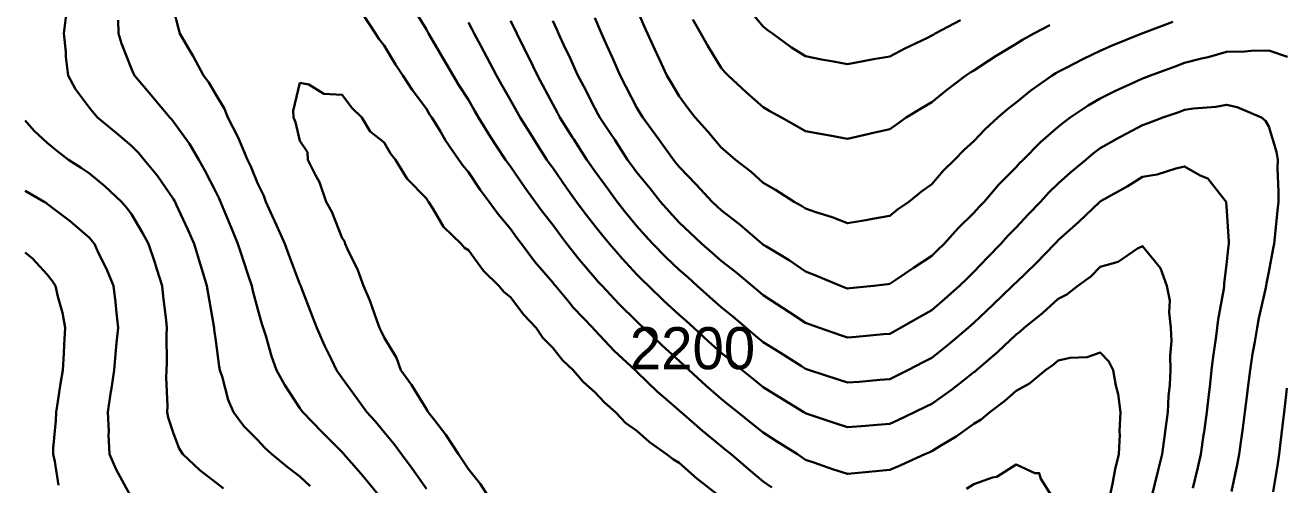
# Model space of a CAD drawing. Header units: inches. Extents: x 29277 to 43569, y 11651 to 22756.
# Drawn here: x 29283 to 32278, y 15777 to 16870 of the extents above; entities that cross this region are included whole.
import ezdxf

# ---------------------------------------------------------------- set-up
doc = ezdxf.new("R2010")
doc.units = ezdxf.units.IN
doc.header["$MEASUREMENT"] = 0
doc.layers.add('test_100m', color=124, linetype='Continuous', lineweight=30, true_color=0x00b06f)
doc.layers.add('test_20m', color=244, linetype='Continuous', lineweight=30, true_color=0xa80019)

msp = doc.modelspace()

# ---------------------------------------------------------------- linework, layer by layer
at = {"layer": 'test_100m'}
for points, elevation in [([(29959.3, 15774), (29935.3, 15796.8), (29905.2, 15819.8), (29868.3, 15849.9), (29851.2, 15865.8), (29835.3, 15883), (29802, 15916.6), (29777.4, 15949.9), (29764.9, 15979.5), (29750.3, 16034.9), (29745.2, 16049.9), (29743.5, 16058.1), (29735.3, 16119.2), (29731.8, 16146.4), (29731.6, 16149.9), (29730.9, 16154.3), (29717.1, 16231.7), (29714.5, 16249.9), (29705.4, 16279.8), (29695.9, 16310.5), (29684.1, 16349.9), (29669.4, 16384), (29641.7, 16443.5), (29638.8, 16449.9), (29637.6, 16452.2), (29635.3, 16456.1), (29596.9, 16511.6), (29565.6, 16549.9), (29551.7, 16566.3), (29535.3, 16583.2), (29499.1, 16613.7), (29454.9, 16649.9), (29445.6, 16660.2), (29435.3, 16673.1), (29402.7, 16717.3), (29384.6, 16749.9), (29379.5, 16794.1), (29379.3, 16805.9), (29375, 16849.9), (29379.9, 16894.5)], 2200), ([(30335.3, 16875.8), (30344.4, 16859), (30349.2, 16849.9), (30364.9, 16820.3), (30379.2, 16793.8), (30402, 16749.9), (30414, 16728.6), (30435.3, 16691.7), (30450.1, 16664.7), (30458.1, 16649.9), (30487.8, 16602.4), (30497, 16588.2), (30521.7, 16549.9), (30527.2, 16541.8), (30535.3, 16530.8), (30568.4, 16483.1), (30592, 16449.9), (30610.3, 16424.9), (30635.3, 16393), (30654.3, 16368.9), (30669.8, 16349.9), (30700.1, 16314.7), (30735.3, 16276.9), (30748.7, 16263.3), (30762.5, 16249.9), (30799.5, 16214.2), (30835.3, 16181.3), (30852, 16166.6), (30870.5, 16149.9), (30904.3, 16118.9), (30935.3, 16091.1), (30957.8, 16072.4), (30985.1, 16049.9), (31012.6, 16027.2), (31035.3, 16009.3), (31071.9, 15986.5), (31131.2, 15949.9), (31133.7, 15948.3), (31135.3, 15947.3), (31139.2, 15946), (31208.2, 15922.8), (31235.3, 15914), (31268.4, 15916.8), (31305.3, 15920), (31335.3, 15922.5), (31354.3, 15930.9), (31394, 15949.9), (31422.2, 15963), (31435.3, 15969.5), (31482.3, 16002.9), (31511.2, 16025.8), (31535.3, 16044.7), (31538.3, 16046.9), (31541.5, 16049.9), (31591.8, 16093.4), (31635.3, 16134.8), (31644.1, 16141.1), (31654.3, 16149.9), (31699.2, 16186), (31735.3, 16219.3), (31755.6, 16229.6), (31782.2, 16249.9), (31812.6, 16272.6), (31835.3, 16295.3), (31877.9, 16307.3), (31923.9, 16338.5), (31935.3, 16344.6), (31977.9, 16292.5), (31993.7, 16249.9), (32000.3, 16214.9), (31998.5, 16186.6), (32003, 16149.9), (32004.2, 16118.9), (32001.2, 16084), (32002.2, 16049.9), (32000.4, 16015), (31997.5, 15987.7), (31995.7, 15949.9), (31989.4, 15904), (31988.3, 15896.9), (31982.1, 15849.9), (31972.9, 15812.3), (31965, 15779.6), (31957.7, 15749.9)], 2200), ([(30868.2, 16882.8), (30886.6, 16849.9), (30904.3, 16818.9), (30935.3, 16768.4), (30943.6, 16758.3), (30951.9, 16749.9), (30995.3, 16709.9), (31035.3, 16674.8), (31050.8, 16665.4), (31078.4, 16649.9), (31114.7, 16629.3), (31135.3, 16617.4), (31174.8, 16610.4), (31192.9, 16607.5), (31235.3, 16599.7), (31276.5, 16608.8), (31299.7, 16614.3), (31335.3, 16622.4), (31351.5, 16633.7), (31374.7, 16649.9), (31412.2, 16673), (31435.3, 16687), (31470.1, 16715.1), (31515.8, 16749.9), (31527.6, 16757.6), (31535.3, 16762.2), (31570.3, 16784.9), (31588.4, 16796.8), (31635.3, 16825.5), (31650.3, 16834.9), (31677.7, 16849.9), (31715.6, 16869.6)], 2300)]:
    msp.add_lwpolyline(points, dxfattribs=dict(at, elevation=elevation))
at = {"layer": 'test_20m'}
for points, elevation in [([(29959.3, 15774), (29935.3, 15796.8), (29905.2, 15819.8), (29868.3, 15849.9), (29851.2, 15865.8), (29835.3, 15883), (29802, 15916.6), (29777.4, 15949.9), (29764.9, 15979.5), (29750.3, 16034.9), (29745.2, 16049.9), (29743.5, 16058.1), (29735.3, 16119.2), (29731.8, 16146.4), (29731.6, 16149.9), (29730.9, 16154.3), (29717.1, 16231.7), (29714.5, 16249.9), (29705.4, 16279.8), (29695.9, 16310.5), (29684.1, 16349.9), (29669.4, 16384), (29641.7, 16443.5), (29638.8, 16449.9), (29637.6, 16452.2), (29635.3, 16456.1), (29596.9, 16511.6), (29565.6, 16549.9), (29551.7, 16566.3), (29535.3, 16583.2), (29499.1, 16613.7), (29454.9, 16649.9), (29445.6, 16660.2), (29435.3, 16673.1), (29402.7, 16717.3), (29384.6, 16749.9), (29379.5, 16794.1), (29379.3, 16805.9), (29375, 16849.9), (29379.9, 16894.5)], 2200), ([(30235.3, 15767.9), (30201.7, 15816.3), (30176.2, 15849.9), (30158.9, 15873.5), (30135.3, 15902.4), (30113.5, 15928.1), (30093.8, 15949.9), (30069.5, 15984.1), (30035.3, 16031), (30027.3, 16041.9), (30022, 16049.9), (30010.1, 16075.1), (29993.9, 16108.5), (29975.6, 16149.9), (29964.5, 16179.1), (29938.5, 16246.8), (29937.2, 16249.9), (29936.7, 16251.3), (29935.3, 16254.4), (29909.1, 16323.7), (29899.2, 16349.9), (29879.7, 16394.4), (29870.3, 16414.9), (29854.6, 16449.9), (29849.2, 16463.8), (29835.3, 16492.9), (29818.8, 16533.4), (29811, 16549.9), (29792.3, 16592.9), (29788.4, 16603), (29764.3, 16649.9), (29756.2, 16670.8), (29735.3, 16704.8), (29718.8, 16733.4), (29706.6, 16749.9), (29681.4, 16796), (29669.8, 16815.4), (29649.7, 16849.9), (29646.9, 16861.5), (29635.3, 16907.9)], 2160), ([(30083.2, 16897.8), (30114.9, 16849.9), (30122.7, 16837.3), (30135.3, 16821.4), (30161.8, 16776.4), (30179.3, 16749.9), (30201.5, 16716.2), (30235.3, 16670.8), (30243.1, 16657.7), (30248.1, 16649.9), (30268.6, 16616.6), (30281, 16595.6), (30312.7, 16549.9), (30321.7, 16536.3), (30335.3, 16520.1), (30363.3, 16477.9), (30384.7, 16449.9), (30405.6, 16420.2), (30435.3, 16385.5), (30449.9, 16364.5), (30461.2, 16349.9), (30492.9, 16307.5), (30535.3, 16258.3), (30538.9, 16253.5), (30542, 16249.9), (30573.6, 16211.7), (30584.1, 16198.7), (30630.8, 16149.9), (30632.8, 16147.4), (30635.3, 16145.1), (30681.3, 16095.9), (30731.3, 16049.9), (30733.2, 16047.9), (30735.3, 16046.1), (30783.7, 15998.3), (30804.7, 15980.5), (30835.3, 15954.2), (30837.5, 15952.1), (30840.1, 15949.9), (30890.6, 15905.2), (30935.3, 15869), (30945.8, 15860.5), (30959.2, 15849.9), (31000, 15814.6), (31035.3, 15784.7), (31055.8, 15770.5)], 2160), ([(30200.7, 16915.3), (30235.3, 16859.6), (30238.8, 16853.4), (30240.8, 16849.9), (30248.6, 16836.6), (30275.5, 16790.1), (30299.1, 16749.9), (30312.8, 16727.4), (30335.3, 16692.1), (30350.6, 16665.2), (30359.3, 16649.9), (30388.3, 16602.9), (30400.6, 16584.6), (30423.5, 16549.9), (30428.3, 16542.9), (30435.3, 16533.8), (30469.3, 16484), (30493.9, 16449.9), (30511.1, 16425.7), (30535.3, 16394.9), (30554.2, 16368.8), (30568.9, 16349.9), (30598, 16312.6), (30635.3, 16269.3), (30644.2, 16258.8), (30652.5, 16249.9), (30692.4, 16207), (30735.3, 16165.3), (30743.2, 16157.8), (30751.7, 16149.9), (30794.1, 16108.7), (30835.3, 16071.5), (30846.5, 16061.2), (30859.1, 16049.9), (30898.6, 16013.2), (30935.3, 15981.6), (30952.7, 15967.3), (30974.8, 15949.9), (31008.1, 15922.7), (31035.3, 15901.2), (31066.6, 15881.2), (31116.3, 15849.9), (31127.5, 15842.1), (31135.3, 15836.7), (31155.2, 15830), (31199.8, 15814.4), (31235.3, 15802.9), (31278, 15807.2), (31294, 15808.6), (31335.3, 15812.7), (31361.6, 15823.6), (31418.6, 15849.9), (31430.3, 15854.9), (31435.3, 15857.2), (31454.4, 15869), (31493.3, 15891.9), (31535.3, 15922), (31552.7, 15932.5), (31573.1, 15949.9), (31608.8, 15976.4), (31635.3, 16000.7), (31667.4, 16017.8), (31705.3, 16049.9), (31723.2, 16062), (31735.3, 16072.4), (31764.1, 16078.7), (31804.5, 16080.7), (31835.3, 16091.3), (31855.9, 16070.5), (31865.8, 16049.9), (31872.3, 16012.9), (31878.1, 15992.7), (31883.7, 15949.9), (31881.2, 15904), (31881.5, 15896.1), (31879.3, 15849.9), (31870.8, 15814.4), (31864.7, 15779.3), (31858.3, 15749.9)], 2180), ([(30735.3, 16907.5), (30752.8, 16867.4), (30760.4, 16849.9), (30782.1, 16803.1), (30784.1, 16798.7), (30806.5, 16749.9), (30817.2, 16731.8), (30835.3, 16701), (30857.1, 16671.7), (30873.5, 16649.9), (30902.7, 16617.4), (30935.3, 16578.7), (30951.2, 16565.8), (30969, 16549.9), (31006.2, 16520.8), (31035.3, 16494.7), (31063.9, 16478.5), (31108.3, 16449.9), (31125.7, 16440.3), (31135.3, 16433.7), (31160.1, 16425.1), (31198.9, 16413.5), (31235.3, 16398.8), (31278.9, 16406.3), (31294.5, 16409.1), (31335.3, 16416.2), (31354, 16431.2), (31380.9, 16449.9), (31411.1, 16474.1), (31435.3, 16492), (31462.1, 16523.1), (31489, 16549.9), (31512, 16573.2), (31535.3, 16594.1), (31562.4, 16622.8), (31592, 16649.9), (31615.2, 16670), (31635.3, 16685.5), (31670.6, 16714.6), (31721.2, 16749.9), (31729.8, 16755.4), (31735.3, 16758.5), (31752.9, 16767.5), (31795.2, 16790), (31835.3, 16809), (31863.7, 16821.5), (31933.6, 16849.9), (31934.8, 16850.4), (31936.4, 16851), (32007.3, 16877.9)], 2280), ([(30996.9, 16911.5), (31035.3, 16866.6), (31044.3, 16858.9), (31057, 16849.9), (31102.2, 16816.8), (31135.3, 16795.9), (31173.5, 16788.1), (31201.7, 16783.5), (31235.3, 16777.1), (31268.5, 16783.1), (31296.6, 16788.6), (31335.3, 16795.3), (31371.3, 16813.9), (31425.2, 16839.8), (31435.3, 16844.8), (31438.4, 16846.8), (31443.7, 16849.9), (31503.8, 16881.4)], 2320), ([(30124.4, 15749.9), (30084.2, 15798.8), (30069.3, 15815.9), (30039.8, 15849.9), (30037.7, 15852.4), (30035.3, 15855), (29987.7, 15902.3), (29941.8, 15949.9), (29939.1, 15953.7), (29935.3, 15959.5), (29899.3, 16013.9), (29879.9, 16049.9), (29868, 16082.6), (29854.1, 16131.1), (29848, 16149.9), (29844.9, 16159.5), (29835.3, 16193.6), (29823.7, 16238.3), (29821.3, 16249.9), (29814.2, 16271), (29799.4, 16314), (29787.7, 16349.9), (29772.5, 16387.2), (29754.4, 16430.8), (29746.5, 16449.9), (29743.1, 16457.7), (29735.3, 16473.6), (29709.6, 16524.3), (29694.9, 16549.9), (29672.7, 16587.3), (29635.3, 16639.8), (29630.7, 16645.3), (29626.2, 16649.9), (29585.1, 16699.7), (29582.2, 16703), (29542.4, 16749.9), (29540, 16754.6), (29535.3, 16765.9), (29511.2, 16825.8), (29504.4, 16849.9), (29503.9, 16881.3)], 2180), ([(30335.3, 16875.8), (30344.4, 16859), (30349.2, 16849.9), (30364.9, 16820.3), (30379.2, 16793.8), (30402, 16749.9), (30414, 16728.6), (30435.3, 16691.7), (30450.1, 16664.7), (30458.1, 16649.9), (30487.8, 16602.4), (30497, 16588.2), (30521.7, 16549.9), (30527.2, 16541.8), (30535.3, 16530.8), (30568.4, 16483.1), (30592, 16449.9), (30610.3, 16424.9), (30635.3, 16393), (30654.3, 16368.9), (30669.8, 16349.9), (30700.1, 16314.7), (30735.3, 16276.9), (30748.7, 16263.3), (30762.5, 16249.9), (30799.5, 16214.2), (30835.3, 16181.3), (30852, 16166.6), (30870.5, 16149.9), (30904.3, 16118.9), (30935.3, 16091.1), (30957.8, 16072.4), (30985.1, 16049.9), (31012.6, 16027.2), (31035.3, 16009.3), (31071.9, 15986.5), (31131.2, 15949.9), (31133.7, 15948.3), (31135.3, 15947.3), (31139.2, 15946), (31208.2, 15922.8), (31235.3, 15914), (31268.4, 15916.8), (31305.3, 15920), (31335.3, 15922.5), (31354.3, 15930.9), (31394, 15949.9), (31422.2, 15963), (31435.3, 15969.5), (31482.3, 16002.9), (31511.2, 16025.8), (31535.3, 16044.7), (31538.3, 16046.9), (31541.5, 16049.9), (31591.8, 16093.4), (31635.3, 16134.8), (31644.1, 16141.1), (31654.3, 16149.9), (31699.2, 16186), (31735.3, 16219.3), (31755.6, 16229.6), (31782.2, 16249.9), (31812.6, 16272.6), (31835.3, 16295.3), (31877.9, 16307.3), (31923.9, 16338.5), (31935.3, 16344.6), (31977.9, 16292.5), (31993.7, 16249.9), (32000.3, 16214.9), (31998.5, 16186.6), (32003, 16149.9), (32004.2, 16118.9), (32001.2, 16084), (32002.2, 16049.9), (32000.4, 16015), (31997.5, 15987.7), (31995.7, 15949.9), (31989.4, 15904), (31988.3, 15896.9), (31982.1, 15849.9), (31972.9, 15812.3), (31965, 15779.6), (31957.7, 15749.9)], 2200), ([(30435.3, 16880.2), (30445.5, 16860.1), (30450.3, 16849.9), (30464.6, 16820.6), (30478.4, 16793), (30498.8, 16749.9), (30511.7, 16726.3), (30535.3, 16682.1), (30546.6, 16661.2), (30552.4, 16649.9), (30582.3, 16602.9), (30584.6, 16599.2), (30616, 16549.9), (30623.9, 16538.5), (30635.3, 16522.6), (30666.1, 16480.7), (30688.4, 16449.9), (30709.1, 16423.7), (30735.3, 16391.9), (30755.2, 16369.8), (30773.2, 16349.9), (30804, 16318.6), (30835.3, 16288.1), (30855.8, 16270.4), (30878.6, 16249.9), (30908.7, 16223.4), (30935.3, 16199.5), (30962.7, 16177.3), (30994.9, 16149.9), (31017, 16131.6), (31035.3, 16116.5), (31076.1, 16090.7), (31126.3, 16058.9), (31135.3, 16053.2), (31137.7, 16052.4), (31145, 16049.9), (31212.8, 16027.4), (31235.3, 16020), (31262.9, 16022.3), (31311.9, 16026.5), (31335.3, 16028.5), (31349.8, 16035.4), (31378.7, 16049.9), (31416.1, 16069.1), (31435.3, 16079.2), (31474.7, 16110.5), (31521.4, 16149.9), (31528.8, 16156.4), (31535.3, 16162), (31580.6, 16204.6), (31627.2, 16249.9), (31631.1, 16254.1), (31635.3, 16258.4), (31682.1, 16303.1), (31727.1, 16349.9), (31731.1, 16354.1), (31735.3, 16358.5), (31783.6, 16401.6), (31834.3, 16449.9), (31834.8, 16450.4), (31835.3, 16450.8), (31837.4, 16452), (31898.8, 16486.4), (31935.3, 16508.9), (31970.3, 16514.9), (32014.5, 16529.1), (32035.3, 16533.8), (32072.6, 16512.6), (32090.8, 16505.4), (32127.7, 16457.5), (32134.1, 16449.9), (32134.4, 16449), (32135.3, 16439.8), (32140.8, 16355.5), (32140.7, 16349.9), (32140, 16345.2), (32135.3, 16300.9), (32129.4, 16255.8), (32129.2, 16249.9), (32128.4, 16243), (32115, 16170.2), (32112.9, 16149.9), (32109.9, 16124.5), (32103.2, 16082), (32099.7, 16049.9), (32095.2, 16009.8), (32093, 15992.2), (32088.4, 15949.9), (32081.7, 15903.5), (32080.4, 15895), (32073.8, 15849.9), (32066.8, 15818.4), (32054.9, 15769.5)], 2220), ([(30535.3, 16880.1), (30545, 16859.6), (30549.3, 16849.9), (30561.3, 16823.9), (30576.7, 16791.4), (30595.1, 16749.9), (30609, 16723.6), (30635.3, 16672), (30643, 16657.6), (30647.1, 16649.9), (30670.7, 16614.5), (30682.4, 16597), (30713.2, 16549.9), (30722.6, 16537.2), (30735.3, 16519.6), (30766.6, 16481.2), (30791.1, 16449.9), (30812, 16426.6), (30835.3, 16400.9), (30861.8, 16376.4), (30889.3, 16349.9), (30913.9, 16328.5), (30935.3, 16309.4), (30968.9, 16283.5), (31008.5, 16249.9), (31023.3, 16237.9), (31035.3, 16227.8), (31082.7, 16197.3), (31098.3, 16186.9), (31135.3, 16162.3), (31144.4, 16159), (31168.9, 16149.9), (31218.4, 16133), (31235.3, 16127.3), (31256.1, 16129.1), (31320.3, 16134.9), (31335.3, 16136.3), (31344.3, 16140.9), (31361.1, 16149.9), (31408.2, 16177), (31435.3, 16192.6), (31465.9, 16219.3), (31500.8, 16249.9), (31518.1, 16267.1), (31535.3, 16283.3), (31567.8, 16317.4), (31599.3, 16349.9), (31616.1, 16369.1), (31635.3, 16389.1), (31664.9, 16420.3), (31693.1, 16449.9), (31713.4, 16471.8), (31735.3, 16493.2), (31765.3, 16519.9), (31800.7, 16549.9), (31819.6, 16565.6), (31835.3, 16577.1), (31882, 16603.2), (31896.4, 16611), (31935.3, 16632.3), (31948.8, 16636.4), (31983.6, 16649.9), (32022, 16663.2), (32035.3, 16668.1), (32056.9, 16671.5), (32109.3, 16675.9), (32135.3, 16680.7), (32160.5, 16675.1), (32218, 16649.9), (32227.9, 16642.5), (32235.3, 16628.8), (32254, 16568.6), (32256.8, 16549.9), (32256.3, 16528.9), (32258.8, 16473.4), (32258.3, 16449.9), (32255.8, 16429.4), (32250, 16364.6), (32248.3, 16349.9), (32246.1, 16339.1), (32235.3, 16283), (32229.7, 16255.5), (32228.9, 16249.9), (32227.3, 16241.9), (32212, 16173.2), (32207.7, 16149.9), (32202.1, 16116.8), (32197, 16088.2), (32190.8, 16049.9), (32184.7, 16000.5), (32184.6, 15999.2), (32178.5, 15949.9), (32173.5, 15911.7), (32169.5, 15884.1), (32164.9, 15849.9), (32160.4, 15824.8), (32146.8, 15761.4)], 2240), ([(30635.3, 16887), (30646.6, 16861.3), (30651.3, 16849.9), (30664, 16821.2), (30677.3, 16791.9), (30695.1, 16749.9), (30709.1, 16723.7), (30735.3, 16673.1), (30743.9, 16658.6), (30749, 16649.9), (30785.8, 16600.4), (30788.1, 16597.1), (30821.8, 16549.9), (30827.8, 16542.5), (30835.3, 16532.9), (30876.2, 16490.8), (30913.7, 16449.9), (30925, 16439.6), (30935.3, 16429.6), (30980.4, 16395), (31032.6, 16349.9), (31034.1, 16348.8), (31035.3, 16347.8), (31040.9, 16344.3), (31096.3, 16310.9), (31135.3, 16283.9), (31160, 16274.6), (31218.3, 16249.9), (31230.8, 16245.4), (31235.3, 16243.8), (31240.9, 16244.3), (31297.1, 16249.9), (31331.2, 16254), (31335.3, 16254.5), (31349.6, 16264.2), (31392, 16293.2), (31435.3, 16321.2), (31449.7, 16335.5), (31464.9, 16349.9), (31498.2, 16387), (31535.3, 16423.4), (31547.7, 16437.5), (31559.5, 16449.9), (31594.3, 16490.9), (31635.3, 16532.5), (31643.6, 16541.6), (31652.2, 16549.9), (31693.7, 16591.5), (31735.3, 16628), (31747.3, 16637.9), (31764.2, 16649.9), (31806.5, 16678.7), (31835.3, 16695.5), (31871.7, 16713.5), (31921.7, 16736.4), (31935.3, 16742.7), (31940.6, 16744.6), (31954.3, 16749.9), (32013.3, 16771.8), (32035.3, 16780.1), (32075.8, 16790.4), (32091.3, 16793.9), (32135.3, 16806), (32178.4, 16806.8), (32193.8, 16808.4), (32235.3, 16809.3), (32280.1, 16794.7)], 2260), ([(30868.2, 16882.8), (30886.6, 16849.9), (30904.3, 16818.9), (30935.3, 16768.4), (30943.6, 16758.3), (30951.9, 16749.9), (30995.3, 16709.9), (31035.3, 16674.8), (31050.8, 16665.4), (31078.4, 16649.9), (31114.7, 16629.3), (31135.3, 16617.4), (31174.8, 16610.4), (31192.9, 16607.5), (31235.3, 16599.7), (31276.5, 16608.8), (31299.7, 16614.3), (31335.3, 16622.4), (31351.5, 16633.7), (31374.7, 16649.9), (31412.2, 16673), (31435.3, 16687), (31470.1, 16715.1), (31515.8, 16749.9), (31527.6, 16757.6), (31535.3, 16762.2), (31570.3, 16784.9), (31588.4, 16796.8), (31635.3, 16825.5), (31650.3, 16834.9), (31677.7, 16849.9), (31715.6, 16869.6)], 2300), ([(30381.7, 15749.9), (30363.8, 15778.4), (30335.3, 15814.1), (30321.4, 15836), (30311.5, 15849.9), (30281.7, 15896.3), (30255.3, 15930), (30239.9, 15949.9), (30238.3, 15953), (30235.3, 15957.1), (30200.3, 16014.9), (30175.1, 16049.9), (30164.3, 16078.9), (30135.3, 16127.7), (30128.1, 16142.7), (30124.4, 16149.9), (30117.5, 16167.7), (30100.9, 16215.5), (30085.8, 16249.9), (30072.7, 16287.3), (30048.2, 16337), (30042.6, 16349.9), (30041.3, 16355.9), (30035.3, 16363.8), (30011, 16425.7), (29997.6, 16449.9), (29981.8, 16496.4), (29971.8, 16513.4), (29953.8, 16549.9), (29952.9, 16567.5), (29935.3, 16594.6), (29924.7, 16639.3), (29920.3, 16649.9), (29919.2, 16666), (29935.3, 16732.3), (29956.7, 16728.5), (29992.1, 16706.7), (30035.3, 16704.4), (30058.5, 16673.1), (30082.1, 16649.9), (30102, 16616.6), (30135.3, 16590.6), (30150.2, 16564.8), (30161.8, 16549.9), (30189.5, 16504.1), (30235.3, 16457.7), (30238.3, 16452.9), (30240.7, 16449.9), (30250.9, 16434.3), (30276, 16390.6), (30318, 16349.9), (30325.5, 16340.1), (30335.3, 16334.7), (30371, 16285.6), (30407.3, 16249.9), (30420.4, 16235), (30435.3, 16223.2), (30466.8, 16181.4), (30496.2, 16149.9), (30511.7, 16126.3), (30535.3, 16103), (30558.8, 16073.4), (30583.5, 16049.9), (30607.3, 16022), (30635.3, 15997.6), (30658.2, 15972.9), (30684.7, 15949.9), (30709.2, 15923.9), (30735.3, 15905.4), (30764.4, 15879), (30805.8, 15849.9), (30822.4, 15837), (30835.3, 15829.3), (30877.7, 15792.3), (30931, 15749.9)], 2140), ([(29754, 15768.6), (29735.3, 15782.6), (29697.2, 15811.8), (29656.8, 15849.9), (29648.7, 15863.3), (29635.3, 15899.5), (29622.4, 15937), (29619.7, 15949.9), (29620.4, 15964.8), (29617.7, 16032.3), (29618.5, 16049.9), (29619.1, 16066.1), (29618.7, 16133.3), (29619.3, 16149.9), (29617.4, 16167.8), (29610.6, 16225.2), (29608.2, 16249.9), (29595.4, 16289.8), (29590.6, 16305.2), (29576, 16349.9), (29561.8, 16376.4), (29535.3, 16420.3), (29522.5, 16437.1), (29511.2, 16449.9), (29472.1, 16486.7), (29435.3, 16517.2), (29415.8, 16530.4), (29385.9, 16549.9), (29357, 16571.6), (29335.3, 16590.3), (29304, 16618.6), (29283, 16643.1)], 2220), ([(29532.3, 15752.9), (29498.8, 15813.4), (29483.1, 15849.9), (29481, 15895.6), (29481.1, 15904.1), (29479.2, 15949.9), (29486.6, 15998.6), (29487, 16001.6), (29494, 16049.9), (29497.7, 16087.5), (29500, 16114.6), (29503.4, 16149.9), (29499.5, 16185.7), (29497, 16211.6), (29492.7, 16249.9), (29475.7, 16290.3), (29457.2, 16328), (29447.1, 16349.9), (29441.9, 16356.5), (29435.3, 16364), (29389.5, 16404.1), (29355, 16430.2), (29335.3, 16445.4), (29332.5, 16447.1), (29327.8, 16449.9), (29283, 16475.8)], 2240), ([(29361.9, 15776.5), (29353, 15832.2), (29349, 15849.9), (29349.7, 15864.3), (29355.3, 15929.9), (29356.3, 15949.9), (29360.3, 15974.9), (29367, 16018.2), (29372.1, 16049.9), (29374.7, 16089.3), (29375.3, 16110), (29378.1, 16149.9), (29371.1, 16185.7), (29360.4, 16224.8), (29354.8, 16249.9), (29347.2, 16261.9), (29335.3, 16277.4), (29300.4, 16315), (29283, 16329.4)], 2260), ([(32278.6, 16006.6), (32276.7, 15991.3), (32271.6, 15949.9), (32268, 15917.2), (32263.2, 15877.8), (32260.1, 15849.9), (32257.1, 15828.1), (32245.9, 15760.5)], 2260), ([(31517.5, 15767.8), (31535.3, 15778.8), (31579.7, 15794.3), (31589.4, 15795.8), (31635.3, 15825.2), (31680.1, 15805.1), (31690.3, 15804.9), (31694.1, 15791.1), (31720.2, 15749.9)], 2160)]:
    msp.add_lwpolyline(points, dxfattribs=dict(at, elevation=elevation))

# ---------------------------------------------------------------- texts
msp.add_text('2200', height=100).set_placement((30718.4, 16051.9, 2200))

doc.saveas('drawing.dxf')
